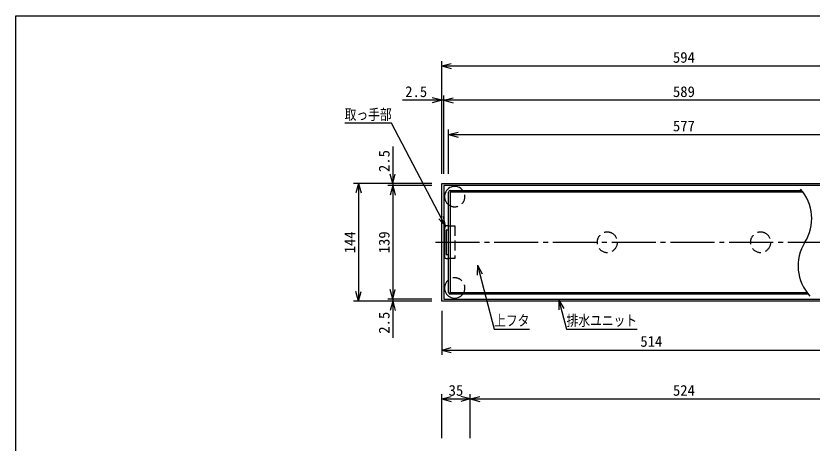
# Model space of a CAD drawing. Units: millimetres, scale not verified. Extents: x -819 to 819, y -558 to 522.
# Drawn here: x -819 to 157, y -1 to 522 of the extents above; entities that cross this region are included whole.
import ezdxf
from ezdxf.enums import TextEntityAlignment as Align

# ---------------------------------------------------------------- set-up
doc = ezdxf.new("R2010")
doc.units = ezdxf.units.MM
doc.header["$LTSCALE"] = 6
doc.linetypes.add('CHAIN2', pattern=[12, 9, -1, 1, -1])
doc.linetypes.add('DASHED2', pattern=[3, 2, -1])
for name, color, linetype in [('0-0_計極細', 2, 'Continuous'), ('0-1_計細線', 3, 'Continuous'), ('0-5_寸法線', 7, 'Continuous'), ('0-8_枠中線', 5, 'Continuous')]:
    doc.layers.add(name, color=color, linetype=linetype)
doc.styles.add('ＭＳ ゴシック', font='')
doc.styles.get('ＭＳ ゴシック').set_extended_font_data('MS Gothic')

msp = doc.modelspace()

# ---------------------------------------------------------------- linework, layer by layer
at = {"layer": '0-0_計極細', "linetype": 'CHAIN2'}
msp.add_line((-304.549, 244.656), (309.602, 244.656), dxfattribs=at)
at = {"layer": '0-0_計極細'}
for centre, start, end in [((102.379, 273.674), 327.72738, 41.72573), ((194.223, 215.674), 147.72738, 222.98978)]:
    msp.add_arc(centre, 54.312, start, end, dxfattribs=at)
at = {"layer": '0-1_計細線'}
for p, q in [((-288.5, 183.156), (-288.5, 306.156)), ((-286.5, 308.156), (144.341, 308.156)), ((145.907, 306.156), (-286.5, 306.156)), ((-288.5, 264.656), (-291.5, 264.656)), ((-293.5, 262.656), (-293.5, 226.656)), ((-291.5, 259.656), (-291.5, 229.656)), ((-288.5, 259.656), (-291.5, 259.656)), ((-291.5, 229.656), (-288.5, 229.656)), ((-291.5, 224.656), (-288.5, 224.656)), ((152.29, 181.156), (-286.5, 181.156))]:
    msp.add_line(p, q, dxfattribs=at)
at = {"layer": '0-1_計細線', "linetype": 'DASHED2'}
for p, q in [((-288.5, 264.656), (-281, 264.656)), ((-281, 264.656), (-281, 224.656)), ((-281, 224.656), (-288.5, 224.656))]:
    msp.add_line(p, q, dxfattribs=at)
at = {"layer": '0-1_計細線'}
for points in [[(-297, 172.656), (-297, 316.656), (297, 316.656), (297, 172.656)], [(-294.5, 314.156), (-294.5, 175.156), (294.5, 175.156), (294.5, 314.156)]]:
    msp.add_lwpolyline(points, close=True, dxfattribs=at)
msp.add_lwpolyline([(-286.5, 306.156), (-286.5, 183.156), (150.721, 183.156)], dxfattribs=at)
for centre, radius, start, end in [((-281, 300.656), 12.5, 36.8699, 233.1301), ((-286.5, 306.156), 2, 90, 180), ((-291.5, 262.656), 2, 90, 180), ((-291.5, 226.656), 2, 180, 270), ((-281, 188.656), 12.5, 126.8699, 323.1195), ((-286.5, 183.156), 2, 180, 270)]:
    msp.add_arc(centre, radius, start, end, dxfattribs=at)
at = {"layer": '0-1_計細線', "linetype": 'DASHED2'}
for centre, start, end in [((-281, 300.656), 233.1301, 36.8699), ((-94, 244.656), 53.1301, 216.8699), ((-94, 244.656), 216.8699, 53.1301), ((94, 244.656), 53.1301, 216.8699), ((94, 244.656), 216.8699, 53.1301), ((-281, 188.656), 323.1195, 126.8699)]:
    msp.add_arc(centre, 12.5, start, end, dxfattribs=at)
at = {"layer": '0-5_寸法線'}
for p, q in [((-297, 328.656), (-297, 466.656)), ((-297, 460.656), (-285.409, 463.762)), ((-297, 460.656), (-285.409, 457.551)), ((-297, 460.656), (297, 460.656)), ((-297, 418.656), (-308.591, 421.762)), ((-297, 328.656), (-297, 424.656)), ((-294.5, 328.656), (-294.5, 424.656)), ((-294.5, 418.656), (-282.909, 421.762)), ((-294.5, 418.656), (-345, 418.656)), ((-297, 418.656), (-308.591, 415.551)), ((-294.5, 418.656), (-282.909, 415.551)), ((294.5, 418.656), (-294.5, 418.656)), ((-288.5, 328.656), (-288.5, 382.656)), ((-288.5, 376.656), (-276.909, 379.762)), ((-288.5, 376.656), (-276.909, 373.551)), ((-288.5, 376.656), (288.5, 376.656)), ((-357, 361.834), (-357, 314.156)), ((-357, 316.656), (-360.106, 328.247)), ((-357, 316.656), (-353.894, 328.247)), ((-309, 316.656), (-405, 316.656)), ((-399, 316.656), (-402.106, 305.065)), ((-399, 316.656), (-395.894, 305.065)), ((-399, 316.656), (-399, 172.656)), ((-309, 316.656), (-363, 316.656)), ((-309, 314.156), (-363, 314.156)), ((-357, 314.156), (-360.106, 302.565)), ((-357, 314.156), (-353.894, 302.565)), ((-357, 314.156), (-357, 175.156)), ((-292.195, 264.532), (-300.328, 273.356)), ((-292.195, 264.532), (-294.826, 276.24)), ((-253.275, 216.528), (-253.32, 204.528)), ((-253.275, 216.528), (-247.314, 206.112)), ((-357, 175.156), (-360.106, 186.747)), ((-357, 175.156), (-353.894, 186.747)), ((-399, 172.656), (-402.106, 184.247)), ((-399, 172.656), (-395.894, 184.247)), ((-309, 172.656), (-405, 172.656)), ((-309, 175.156), (-363, 175.156)), ((-309, 172.656), (-363, 172.656)), ((-357, 172.656), (-360.106, 161.065)), ((-357, 175.156), (-357, 127.478)), ((-357, 172.656), (-353.894, 161.065)), ((-153.382, 173.929), (-147.382, 163.536)), ((-153.382, 173.929), (-153.382, 161.929)), ((-297, 160.656), (-297, 106.656)), ((-297, 112.656), (-285.409, 115.762)), ((-297, 112.656), (-285.409, 109.551)), ((-297, 112.656), (217, 112.656)), ((-297, 4.656), (-297, 58.656)), ((-262, 4.656), (-262, 58.656)), ((-297, 52.656), (-285.409, 55.762)), ((-297, 52.656), (-285.409, 49.551)), ((-297, 52.656), (-262, 52.656)), ((-262, 52.656), (-273.591, 55.762)), ((-262, 52.656), (-273.591, 49.551)), ((-262, 52.656), (-250.409, 55.762)), ((-262, 52.656), (-250.409, 49.551)), ((-262, 52.656), (262, 52.656))]:
    msp.add_line(p, q, dxfattribs=at)
for points in [[(-292.195, 264.532), (-358.336, 390.707), (-415.936, 390.707)], [(-253.275, 216.528), (-232.638, 138.316), (-189.438, 138.316)], [(-153.382, 173.929), (-143.839, 138.316), (-57.439, 138.316)]]:
    msp.add_lwpolyline(points, dxfattribs=at)
at = {"layer": '0-8_枠中線'}
msp.add_lwpolyline([(-819, -558), (-819, 522), (819, 522), (819, -558)], close=True, dxfattribs=at)

# ---------------------------------------------------------------- texts
at = {"layer": '0-5_寸法線', "style": 'ＭＳ ゴシック'}
for s, p in [('594', (-13.5, 460.656)), ('2.5', (-341.737, 418.656)), ('589', (-13.5, 418.656)), ('577', (-13.5, 376.656)), ('514', (-53.5, 112.656)), ('35', (-288.5, 52.656)), ('524', (-13.5, 52.656))]:
    msp.add_text(s, height=13.2, dxfattribs=at).set_placement(p, align=Align.BOTTOM_LEFT)
at = {"layer": '0-5_寸法線', "style": 'ＭＳ ゴシック', "width": 0.8}
for s, p in [('取っ手部', (-415.936, 390.707)), ('上フタ', (-232.638, 138.316)), ('排水ユニット', (-143.839, 138.316))]:
    msp.add_text(s, height=13.2, dxfattribs=at).set_placement(p, align=Align.BOTTOM_LEFT)
at = {"layer": '0-5_寸法線', "style": 'ＭＳ ゴシック'}
for s, p in [('2.5', (-357, 330.724)), ('144', (-399, 231.156)), ('139', (-357, 231.156)), ('2.5', (-357, 132.608))]:
    msp.add_text(s, height=13.2, rotation=90, dxfattribs=at).set_placement(p, align=Align.BOTTOM_LEFT)

doc.saveas('drawing.dxf')
